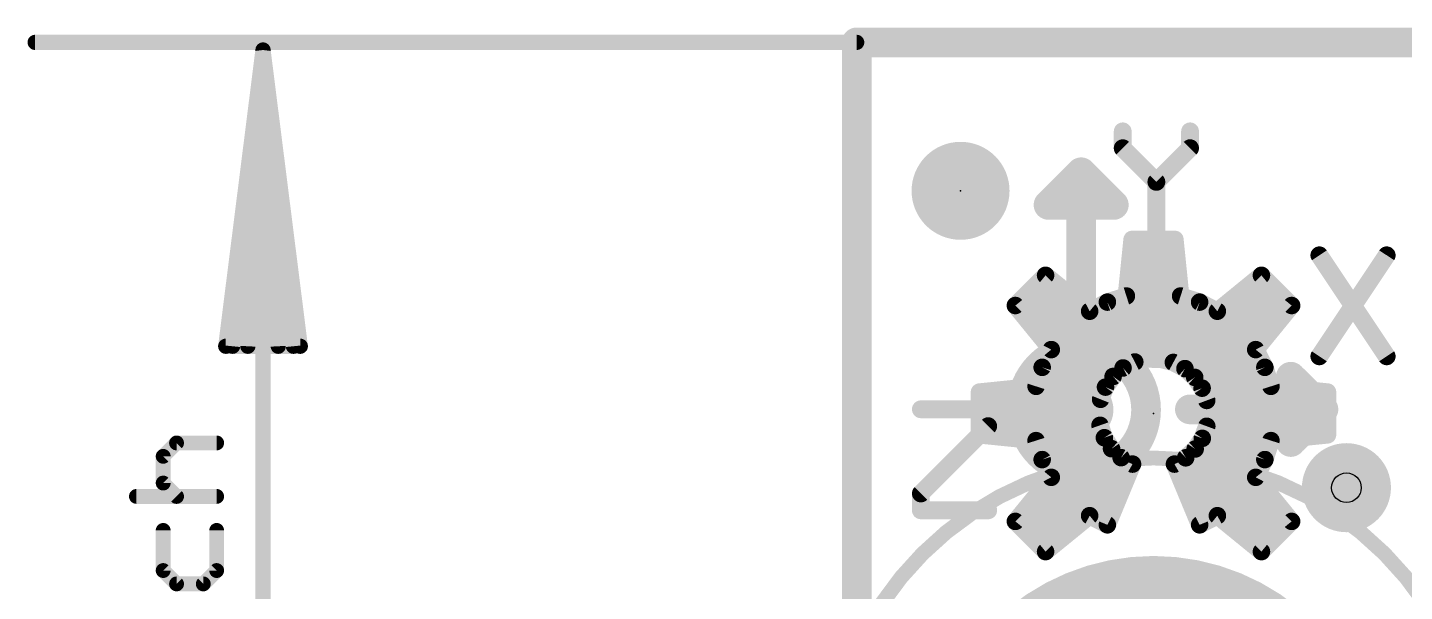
# Model space of a CAD drawing. Extents: x -41 to 66, y -20 to 13.
# Drawn here: x -7.1 to 4.69, y 8 to 12.83 of the extents above; entities that cross this region are included whole.
import ezdxf

# ---------------------------------------------------------------- set-up
doc = ezdxf.new("R2010")
doc.units = 0
for name, color, linetype in [('1', 12, 'CONTINUOUS'), ('16', 132, 'CONTINUOUS'), ('18', 110, 'CONTINUOUS'), ('20', 53, 'CONTINUOUS'), ('21', 41, 'CONTINUOUS'), ('22', 40, 'CONTINUOUS'), ('23', 53, 'CONTINUOUS'), ('24', 53, 'CONTINUOUS'), ('29', 253, 'CONTINUOUS'), ('30', 253, 'CONTINUOUS'), ('39', 12, 'CONTINUOUS'), ('41', 12, 'CONTINUOUS'), ('42', 132, 'CONTINUOUS'), ('44', 253, 'CONTINUOUS'), ('47', 253, 'CONTINUOUS')]:
    doc.layers.add(name, color=color, linetype=linetype)

# ---------------------------------------------------------------- blocks, each defined once
blk = doc.blocks.new('PIE')
at = {"const_width": 0.5}
blk.add_lwpolyline([(0, -0.25, 1), (0, 0.25, 1), (0, -0.25)], format="xyb", dxfattribs=at)
blk = doc.blocks.new('ROUNDV')
at = {"const_width": 0.5}
blk.add_lwpolyline([(0, -0.25, 1), (0, 0.25, 1), (0, -0.25)], format="xyb", dxfattribs=at)

msp = doc.modelspace()

# ---------------------------------------------------------------- linework, layer by layer
at = {"layer": '1', "const_width": 0.254}
for points in [[(0, 0), (0, 12.7)], [(0, 12.7), (22.86, 12.7)]]:
    msp.add_lwpolyline(points, dxfattribs=at)
at = {"layer": '1', "const_width": 0.127}
for points in [[(0.0635, 12.7, 1), (-0.0635, 12.7)], [(0, 12.7635, 1), (0, 12.6365)]]:
    msp.add_lwpolyline(points, format="xyb", dxfattribs=at)
at = {"layer": '16', "const_width": 0.254}
for points in [[(0, 0), (0, 12.7)], [(0, 12.7), (22.86, 12.7)]]:
    msp.add_lwpolyline(points, dxfattribs=at)
at = {"layer": '16', "const_width": 0.127}
for points in [[(0.0635, 12.7, 1), (-0.0635, 12.7)], [(0, 12.7635, 1), (0, 12.6365)]]:
    msp.add_lwpolyline(points, format="xyb", dxfattribs=at)
at = {"layer": '20', "const_width": 0.2032}
for points in [[(0, 0), (0, 12.7)], [(0, 12.7), (22.86, 12.7)]]:
    msp.add_lwpolyline(points, dxfattribs=at)
at = {"layer": '20', "const_width": 0.1016}
for points in [[(0.0508, 12.7, 1), (-0.0508, 12.7)], [(0, 12.7508, 1), (0, 12.6492)]]:
    msp.add_lwpolyline(points, format="xyb", dxfattribs=at)
at = {"layer": '21'}
for points, const_width in [([(2.2765, 11.9387), (2.2765, 11.7947)], 0.1524), ([(2.8527, 11.7947), (2.8527, 11.9387)], 0.1524), ([(2.2765, 11.7947), (2.5646, 11.5066)], 0.1524), ([(2.5646, 11.5066), (2.8527, 11.7947)], 0.1524), ([(1.9209, 11.5888), (1.6669, 11.3347)], 0.254), ([(1.9209, 11.5888), (1.9209, 10.4458)], 0.254), ([(1.9209, 11.5888), (2.1749, 11.3347)], 0.254), ([(2.5646, 11.5066), (2.5646, 11.0744)], 0.1524), ([(1.6415, 11.3094), (2.2003, 11.3094)], 0.254), ([(3.9592, 10.8783), (4.5354, 10.014)], 0.1524), ([(4.5354, 10.8783), (3.9592, 10.014)], 0.1524), ([(3.7147, 9.8393), (3.7147, 9.2805)], 0.254), ([(3.9942, 9.5599), (3.7402, 9.8139)], 0.254), ([(3.9942, 9.5599), (2.8512, 9.5599)], 0.254), ([(3.9942, 9.5599), (3.7402, 9.3059)], 0.254), ([(0.5493, 9.5607), (1.1255, 9.5607)], 0.1524), ([(1.1255, 9.5607), (1.1255, 9.4166)], 0.1524), ([(1.1255, 9.4166), (0.5493, 8.8404)], 0.1524), ([(0.5493, 8.8404), (0.5493, 8.6963)], 0.1524), ([(0.5493, 8.6963), (1.1255, 8.6963)], 0.1524)]:
    msp.add_lwpolyline(points, dxfattribs=dict(at, const_width=const_width))
for points, const_width in [([(2.3146, 11.9387, 1), (2.2384, 11.9387)], 0.0762), ([(2.8908, 11.9387, 1), (2.8146, 11.9387)], 0.0762), ([(2.3034, 11.8216, 1), (2.2495, 11.7677)], 0.0762), ([(2.2384, 11.7947, 1), (2.3146, 11.7947)], 0.0762), ([(2.8146, 11.7947, 1), (2.8908, 11.7947)], 0.0762), ([(2.8796, 11.7677, 1), (2.8258, 11.8216)], 0.0762), ([(1.9844, 11.5888, 1), (1.8574, 11.5888)], 0.127), ([(1.9658, 11.6337, 1), (1.876, 11.5438)], 0.127), ([(1.9658, 11.5438, 1), (1.876, 11.6337)], 0.127), ([(2.5376, 11.5335, 1), (2.5915, 11.4796)], 0.0762), ([(2.6027, 11.5066, 1), (2.5265, 11.5066)], 0.0762), ([(2.5376, 11.4796, 1), (2.5915, 11.5335)], 0.0762), ([(1.6415, 11.3728, 1), (1.6415, 11.2459)], 0.127), ([(1.622, 11.3797, 1), (1.7118, 11.2898)], 0.127), ([(2.13, 11.2898, 1), (2.2198, 11.3797)], 0.127), ([(2.2003, 11.2459, 1), (2.2003, 11.3728)], 0.127), ([(2.5265, 11.0744, 1), (2.6027, 11.0744)], 0.0762), ([(3.9909, 10.8994, 1), (3.9275, 10.8572)], 0.0762), ([(4.5672, 10.8572, 1), (4.5037, 10.8994)], 0.0762), ([(1.8574, 10.4458, 1), (1.9844, 10.4458)], 0.127), ([(1.9431, 9.0234, 1), (1.9431, 10.0902, 1), (1.9431, 9.0234)], 0.254), ([(3.9275, 10.0351, 1), (3.9909, 9.9928)], 0.0762), ([(4.5037, 9.9928, 1), (4.5672, 10.0351)], 0.0762), ([(3.7782, 9.8393, 1), (3.6513, 9.8393)], 0.127), ([(3.7851, 9.8588, 1), (3.6952, 9.769)], 0.127), ([(1.9431, 9.4298, 1), (1.9431, 9.6837, 1), (1.9431, 9.4298)], 0.254), ([(2.8512, 9.6234, 1), (2.8512, 9.4964)], 0.127), ([(4.0391, 9.515, 1), (3.9492, 9.6048)], 0.127), ([(3.9492, 9.515, 1), (4.0391, 9.6048)], 0.127), ([(3.9942, 9.4964, 1), (3.9942, 9.6234)], 0.127), ([(0.5493, 9.5988, 1), (0.5493, 9.5226)], 0.0762), ([(1.1636, 9.5607, 1), (1.0874, 9.5607)], 0.0762), ([(1.1255, 9.5226, 1), (1.1255, 9.5988)], 0.0762), ([(1.0874, 9.4166, 1), (1.1636, 9.4166)], 0.0762), ([(1.1524, 9.3897, 1), (1.0986, 9.4435)], 0.0762), ([(3.6513, 9.2805, 1), (3.7782, 9.2805)], 0.127), ([(3.6952, 9.3508, 1), (3.7851, 9.261)], 0.127), ([(0.5223, 8.8673, 1), (0.5762, 8.8134)], 0.0762), ([(0.5874, 8.8404, 1), (0.5112, 8.8404)], 0.0762), ([(0.5493, 8.7344, 1), (0.5493, 8.6582)], 0.0762), ([(0.5112, 8.6963, 1), (0.5874, 8.6963)], 0.0762), ([(1.1255, 8.6582, 1), (1.1255, 8.7344)], 0.0762)]:
    msp.add_lwpolyline(points, format="xyb", dxfattribs=dict(at, const_width=const_width))
at = {"layer": '22', "const_width": 0.15}
for points in [[(2.308, 10.5299), (2.3572, 11.0138)], [(2.3572, 11.0138), (2.7228, 11.0138)], [(2.7228, 11.0138), (2.772, 10.5299)], [(2.3507, 10.95), (2.7293, 10.95)], [(2.3355, 10.8), (2.7445, 10.8)], [(1.358, 10.4485), (1.6165, 10.707)], [(1.5595, 10.65), (1.6864, 10.65)], [(1.6165, 10.707), (1.9935, 10.3996)], [(2.3202, 10.65), (2.7598, 10.65)], [(3.0865, 10.3996), (3.4635, 10.707)], [(3.3936, 10.65), (3.5205, 10.65)], [(3.4635, 10.707), (3.722, 10.4485)], [(2.1453, 10.4778), (2.308, 10.5299)], [(2.772, 10.5299), (2.9347, 10.4778)], [(1.6654, 10.0715), (1.358, 10.4485)], [(1.4095, 10.5), (1.8704, 10.5)], [(1.9935, 10.3996), (2.1453, 10.4778)], [(2.2146, 10.5), (2.8654, 10.5)], [(2.9347, 10.4778), (3.0865, 10.3996)], [(3.2096, 10.5), (3.6705, 10.5)], [(3.722, 10.4485), (3.4146, 10.0715)], [(1.4383, 10.35), (3.6417, 10.35)], [(1.5606, 10.2), (3.5194, 10.2)], [(1.5872, 9.9197), (1.6654, 10.0715)], [(3.4146, 10.0715), (3.4928, 9.9197)], [(1.6543, 10.05), (3.4257, 10.05)], [(2.3798, 9.9654), (2.2797, 9.9146)], [(2.489, 9.9908), (2.3798, 9.9654)], [(2.6012, 9.9896), (2.489, 9.9908)], [(2.7099, 9.9618), (2.6012, 9.9896)], [(2.8089, 9.9089), (2.7099, 9.9618)], [(1.5351, 9.757), (1.5872, 9.9197)], [(1.5809, 9.9), (2.2626, 9.9)], [(2.1945, 9.8416), (2.1292, 9.7504)], [(2.2797, 9.9146), (2.1945, 9.8416)], [(2.8924, 9.834), (2.8089, 9.9089)], [(2.8188, 9.9), (3.4991, 9.9)], [(2.9558, 9.7414), (2.8924, 9.834)], [(3.4928, 9.9197), (3.5449, 9.757)], [(1.0512, 9.7078), (1.5351, 9.757)], [(1.0512, 9.3422), (1.0512, 9.7078)], [(1.4663, 9.75), (2.129, 9.75)], [(2.1292, 9.7504), (2.0873, 9.6463)], [(2.9499, 9.75), (3.6137, 9.75)], [(2.9953, 9.6364), (2.9558, 9.7414)], [(3.5449, 9.757), (4.0288, 9.7078)], [(4.0288, 9.7078), (4.0288, 9.3422)], [(1.0512, 9.6), (2.0807, 9.6)], [(2.0873, 9.6463), (2.0715, 9.5352)], [(3.0088, 9.525), (2.9953, 9.6364)], [(2.9997, 9.6), (4.0288, 9.6)], [(2.0715, 9.5352), (2.0825, 9.4235)], [(2.9959, 9.4156), (3.0088, 9.525)], [(1.0512, 9.45), (2.0798, 9.45)], [(2.0825, 9.4235), (2.1197, 9.3177)], [(2.9577, 9.3122), (2.9959, 9.4156)], [(2.9999, 9.45), (4.0288, 9.45)], [(1.5351, 9.293), (1.0512, 9.3422)], [(1.4663, 9.3), (2.1312, 9.3)], [(1.5872, 9.1303), (1.5351, 9.293)], [(2.1197, 9.3177), (2.181, 9.2237)], [(2.8965, 9.2205), (2.9577, 9.3122)], [(2.9496, 9.3), (3.6138, 9.3)], [(3.5449, 9.293), (3.4928, 9.1303)], [(4.0288, 9.3422), (3.5449, 9.293)], [(1.5809, 9.15), (2.2596, 9.15)], [(1.6654, 8.9785), (1.5872, 9.1303)], [(2.181, 9.2237), (2.2628, 9.147)], [(2.2628, 9.147), (2.3606, 9.0919)], [(2.7194, 9.0919), (2.8156, 9.1457)], [(2.8156, 9.1457), (2.8965, 9.2205)], [(2.8202, 9.15), (3.4991, 9.15)], [(3.4928, 9.1303), (3.4146, 8.9785)], [(1.6543, 9), (2.3225, 9)], [(2.3606, 9.0919), (2.1453, 8.5722)], [(2.9347, 8.5722), (2.7194, 9.0919)], [(2.7575, 9), (3.4257, 9)], [(1.358, 8.6015), (1.6654, 8.9785)], [(3.4146, 8.9785), (3.722, 8.6015)], [(1.5606, 8.85), (2.2604, 8.85)], [(2.8196, 8.85), (3.5194, 8.85)], [(1.4383, 8.7), (2.1982, 8.7)], [(1.9935, 8.6504), (1.6165, 8.343)], [(2.1453, 8.5722), (1.9935, 8.6504)], [(2.8818, 8.7), (3.6417, 8.7)], [(3.0865, 8.6504), (2.9347, 8.5722)], [(3.4635, 8.343), (3.0865, 8.6504)], [(1.6165, 8.343), (1.358, 8.6015)], [(1.4095, 8.55), (1.8704, 8.55)], [(3.2096, 8.55), (3.6705, 8.55)], [(3.722, 8.6015), (3.4635, 8.343)], [(1.5595, 8.4), (1.6864, 8.4)], [(3.3936, 8.4), (3.5205, 8.4)]]:
    msp.add_lwpolyline(points, dxfattribs=at)
at = {"layer": '22', "const_width": 0.075}
for points in [[(2.3572, 11.0513, 1), (2.3572, 10.9763)], [(2.3945, 11.01, 1), (2.3199, 11.0176)], [(2.7601, 11.0176, 1), (2.6855, 11.01)], [(2.7228, 10.9763, 1), (2.7228, 11.0513)], [(2.3507, 10.9875, 1), (2.3507, 10.9125)], [(2.7293, 10.9125, 1), (2.7293, 10.9875)], [(2.3355, 10.8375, 1), (2.3355, 10.7625)], [(2.7445, 10.7625, 1), (2.7445, 10.8375)], [(1.5595, 10.6875, 1), (1.5595, 10.6125)], [(1.6402, 10.7361, 1), (1.5928, 10.6779)], [(1.643, 10.6805, 1), (1.59, 10.7335)], [(1.6864, 10.6125, 1), (1.6864, 10.6875)], [(2.3202, 10.6875, 1), (2.3202, 10.6125)], [(2.7598, 10.6125, 1), (2.7598, 10.6875)], [(3.3936, 10.6875, 1), (3.3936, 10.6125)], [(3.49, 10.7335, 1), (3.437, 10.6805)], [(3.4872, 10.6779, 1), (3.4398, 10.7361)], [(3.5205, 10.6125, 1), (3.5205, 10.6875)], [(2.3194, 10.4942, 1), (2.2966, 10.5656)], [(2.7834, 10.5656, 1), (2.7606, 10.4942)], [(1.3871, 10.4722, 1), (1.3289, 10.4248)], [(1.3315, 10.475, 1), (1.3845, 10.422)], [(1.4095, 10.5375, 1), (1.4095, 10.4625)], [(1.8704, 10.4625, 1), (1.8704, 10.5375)], [(2.1339, 10.5135, 1), (2.1568, 10.4421)], [(2.1625, 10.4445, 1), (2.1282, 10.5112)], [(2.2146, 10.5375, 1), (2.2146, 10.4625)], [(2.2707, 10.5337, 1), (2.3453, 10.5261)], [(2.7347, 10.5261, 1), (2.8093, 10.5337)], [(2.8654, 10.4625, 1), (2.8654, 10.5375)], [(2.9518, 10.5112, 1), (2.9175, 10.4445)], [(2.9232, 10.4421, 1), (2.9461, 10.5135)], [(3.2096, 10.5375, 1), (3.2096, 10.4625)], [(3.6705, 10.4625, 1), (3.6705, 10.5375)], [(3.7511, 10.4248, 1), (3.6929, 10.4722)], [(3.6955, 10.422, 1), (3.7485, 10.475)], [(1.4383, 10.3875, 1), (1.4383, 10.3125)], [(1.9763, 10.4329, 1), (2.0107, 10.3663)], [(1.9698, 10.3705, 1), (2.0172, 10.4287)], [(3.0628, 10.4287, 1), (3.1102, 10.3705)], [(3.0693, 10.3663, 1), (3.1037, 10.4329)], [(3.6417, 10.3125, 1), (3.6417, 10.3875)], [(1.5606, 10.2375, 1), (1.5606, 10.1625)], [(3.5194, 10.1625, 1), (3.5194, 10.2375)], [(1.6987, 10.0543, 1), (1.6321, 10.0887)], [(3.4479, 10.0887, 1), (3.3813, 10.0543)], [(1.6543, 10.0875, 1), (1.6543, 10.0125)], [(1.6363, 10.0478, 1), (1.6945, 10.0952)], [(2.3712, 10.0019, 1), (2.3883, 9.9288)], [(2.3967, 9.9319, 1), (2.3628, 9.9988)], [(2.4894, 10.0283, 1), (2.4886, 9.9533)], [(2.4975, 9.9543, 1), (2.4805, 10.0274)], [(2.6105, 10.0259, 1), (2.5919, 9.9533)], [(2.6008, 9.9521, 1), (2.6016, 10.0271)], [(2.7276, 9.9948, 1), (2.6922, 9.9287)], [(2.7006, 9.9254, 1), (2.7192, 9.9981)], [(3.3855, 10.0952, 1), (3.4437, 10.0478)], [(3.4257, 10.0125, 1), (3.4257, 10.0875)], [(1.5809, 9.9375, 1), (1.5809, 9.8625)], [(1.5538, 9.9368, 1), (1.6205, 9.9025)], [(1.6229, 9.9082, 1), (1.5515, 9.9311)], [(2.1701, 9.87, 1), (2.2189, 9.8131)], [(2.225, 9.8197, 1), (2.164, 9.8634)], [(2.2627, 9.9481, 1), (2.2966, 9.8812)], [(2.3041, 9.8862, 1), (2.2553, 9.9431)], [(2.2626, 9.8625, 1), (2.2626, 9.9375)], [(2.8339, 9.9368, 1), (2.7839, 9.881)], [(2.8188, 9.9375, 1), (2.8188, 9.8625)], [(2.7912, 9.8758, 1), (2.8266, 9.942)], [(2.9234, 9.8552, 1), (2.8615, 9.8128)], [(2.8674, 9.8061, 1), (2.9175, 9.8619)], [(3.5285, 9.9311, 1), (3.4571, 9.9082)], [(3.4595, 9.9025, 1), (3.5262, 9.9368)], [(3.4991, 9.8625, 1), (3.4991, 9.9375)], [(1.0887, 9.7078, 1), (1.0137, 9.7078)], [(1.0474, 9.7451, 1), (1.055, 9.6705)], [(1.4663, 9.7875, 1), (1.4663, 9.7125)], [(1.4994, 9.7684, 1), (1.5708, 9.7456)], [(1.5389, 9.7197, 1), (1.5313, 9.7943)], [(2.0987, 9.7722, 1), (2.1596, 9.7285)], [(2.1639, 9.7364, 1), (2.0944, 9.7644)], [(2.129, 9.7125, 1), (2.129, 9.7875)], [(2.9499, 9.7875, 1), (2.9499, 9.7125)], [(2.9909, 9.7546, 1), (2.9207, 9.7282)], [(2.9249, 9.7202, 1), (2.9868, 9.7626)], [(3.5487, 9.7943, 1), (3.5411, 9.7197)], [(3.5092, 9.7456, 1), (3.5806, 9.7684)], [(3.6137, 9.7125, 1), (3.6137, 9.7875)], [(4.0663, 9.7078, 1), (3.9913, 9.7078)], [(4.025, 9.6705, 1), (4.0326, 9.7451)], [(1.0512, 9.6375, 1), (1.0512, 9.5625)], [(2.0525, 9.6602, 1), (2.1221, 9.6323)], [(2.1245, 9.641, 1), (2.0502, 9.6516)], [(2.0807, 9.5625, 1), (2.0807, 9.6375)], [(3.0326, 9.6409, 1), (2.9581, 9.6319)], [(2.9603, 9.6232, 1), (3.0304, 9.6496)], [(2.9997, 9.6375, 1), (2.9997, 9.5625)], [(4.0288, 9.5625, 1), (4.0288, 9.6375)], [(2.1088, 9.5388, 1), (2.0341, 9.5315)], [(2.0343, 9.5405, 1), (2.1086, 9.5299)], [(3.046, 9.5206, 1), (2.9716, 9.5294)], [(2.9716, 9.5205, 1), (3.046, 9.5295)], [(1.0512, 9.4875, 1), (1.0512, 9.4125)], [(2.1178, 9.436, 1), (2.0471, 9.4111)], [(2.0451, 9.4198, 1), (2.1198, 9.4272)], [(2.0798, 9.4125, 1), (2.0798, 9.4875)], [(2.9586, 9.42, 1), (3.0331, 9.4112)], [(3.031, 9.4026, 1), (2.9607, 9.4285)], [(2.9999, 9.4875, 1), (2.9999, 9.4125)], [(4.0288, 9.4125, 1), (4.0288, 9.4875)], [(1.055, 9.3795, 1), (1.0474, 9.3049)], [(1.0137, 9.3422, 1), (1.0887, 9.3422)], [(1.4663, 9.3375, 1), (1.4663, 9.2625)], [(1.5708, 9.3044, 1), (1.4994, 9.2816)], [(1.5313, 9.2557, 1), (1.5389, 9.3303)], [(2.1511, 9.3381, 1), (2.0882, 9.2972)], [(2.0843, 9.3052, 1), (2.155, 9.3301)], [(2.1312, 9.2625, 1), (2.1312, 9.3375)], [(2.9496, 9.3375, 1), (2.9496, 9.2625)], [(2.9225, 9.3251, 1), (2.9929, 9.2992)], [(2.9889, 9.2913, 1), (2.9265, 9.333)], [(3.5411, 9.3303, 1), (3.5487, 9.2557)], [(3.5806, 9.2816, 1), (3.5092, 9.3044)], [(3.6138, 9.2625, 1), (3.6138, 9.3375)], [(3.9913, 9.3422, 1), (4.0663, 9.3422)], [(4.0326, 9.3049, 1), (4.025, 9.3795)], [(1.5809, 9.1875, 1), (1.5809, 9.1125)], [(1.6205, 9.1475, 1), (1.5538, 9.1132)], [(2.2066, 9.251, 1), (2.1553, 9.1963)], [(2.1495, 9.2032, 1), (2.2124, 9.2442)], [(2.2812, 9.1796, 1), (2.2444, 9.1143)], [(2.2372, 9.1196, 1), (2.2885, 9.1743)], [(2.2596, 9.1125, 1), (2.2596, 9.1875)], [(2.7901, 9.1733, 1), (2.841, 9.1182)], [(2.8202, 9.1875, 1), (2.8202, 9.1125)], [(2.8339, 9.113, 1), (2.7972, 9.1785)], [(2.8653, 9.2414, 1), (2.9277, 9.1997)], [(2.9219, 9.193, 1), (2.871, 9.2481)], [(3.5262, 9.1132, 1), (3.4595, 9.1475)], [(3.4991, 9.1125, 1), (3.4991, 9.1875)], [(1.5515, 9.1189, 1), (1.6229, 9.1418)], [(1.6543, 9.0375, 1), (1.6543, 8.9625)], [(2.3225, 8.9625, 1), (2.3225, 9.0375)], [(2.3952, 9.0775, 1), (2.326, 9.1063)], [(2.3422, 9.0592, 1), (2.379, 9.1246)], [(2.754, 9.1063, 1), (2.6848, 9.0775)], [(2.7011, 9.1246, 1), (2.7377, 9.0592)], [(2.7575, 9.0375, 1), (2.7575, 8.9625)], [(3.4257, 8.9625, 1), (3.4257, 9.0375)], [(3.4571, 9.1418, 1), (3.5285, 9.1189)], [(1.6321, 8.9613, 1), (1.6987, 8.9957)], [(1.6945, 8.9548, 1), (1.6363, 9.0022)], [(3.4437, 9.0022, 1), (3.3855, 8.9548)], [(3.3813, 8.9957, 1), (3.4479, 8.9613)], [(1.5606, 8.8875, 1), (1.5606, 8.8125)], [(2.2604, 8.8125, 1), (2.2604, 8.8875)], [(2.8196, 8.8875, 1), (2.8196, 8.8125)], [(3.5194, 8.8125, 1), (3.5194, 8.8875)], [(1.4383, 8.7375, 1), (1.4383, 8.6625)], [(2.0107, 8.6837, 1), (1.9763, 8.6171)], [(2.0172, 8.6213, 1), (1.9698, 8.6795)], [(2.1982, 8.6625, 1), (2.1982, 8.7375)], [(2.8818, 8.7375, 1), (2.8818, 8.6625)], [(3.1102, 8.6795, 1), (3.0628, 8.6213)], [(3.1037, 8.6171, 1), (3.0693, 8.6837)], [(3.6417, 8.6625, 1), (3.6417, 8.7375)], [(1.3845, 8.628, 1), (1.3315, 8.575)], [(1.3289, 8.6252, 1), (1.3871, 8.5778)], [(1.4095, 8.5875, 1), (1.4095, 8.5125)], [(1.8704, 8.5125, 1), (1.8704, 8.5875)], [(2.1107, 8.5866, 1), (2.1799, 8.5578)], [(2.1281, 8.5389, 1), (2.1625, 8.6055)], [(2.9175, 8.6055, 1), (2.9519, 8.5389)], [(2.9001, 8.5578, 1), (2.9693, 8.5866)], [(3.2096, 8.5875, 1), (3.2096, 8.5125)], [(3.6705, 8.5125, 1), (3.6705, 8.5875)], [(3.6929, 8.5778, 1), (3.7511, 8.6252)], [(3.7485, 8.575, 1), (3.6955, 8.628)], [(1.5595, 8.4375, 1), (1.5595, 8.3625)], [(1.5928, 8.3721, 1), (1.6402, 8.3139)], [(1.59, 8.3165, 1), (1.643, 8.3695)], [(1.6864, 8.3625, 1), (1.6864, 8.4375)], [(3.3936, 8.4375, 1), (3.3936, 8.3625)], [(3.437, 8.3695, 1), (3.49, 8.3165)], [(3.4398, 8.3139, 1), (3.4872, 8.3721)], [(3.5205, 8.3625, 1), (3.5205, 8.4375)]]:
    msp.add_lwpolyline(points, format="xyb", dxfattribs=at)
at = {"layer": '23'}
msp.add_point((0.889, 11.43), dxfattribs=at)
at = {"layer": '24'}
msp.add_point((2.54, 9.525), dxfattribs=at)
at = {"layer": '29', "const_width": 1.7526}
msp.add_lwpolyline([(2.54, 5.4737, 1), (2.54, 7.2263, 1), (2.54, 5.4737)], format="xyb", dxfattribs=at)
at = {"layer": '30', "const_width": 1.7526}
msp.add_lwpolyline([(2.54, 5.4737, 1), (2.54, 7.2263, 1), (2.54, 5.4737)], format="xyb", dxfattribs=at)
at = {"layer": '39', "const_width": 0.127}
msp.add_lwpolyline([(2.54, 3.556, 1), (2.54, 9.144, 1), (2.54, 3.556)], format="xyb", dxfattribs=at)
at = {"layer": '41'}
for points, const_width in [([(2.54, 8.2042, 1), (2.54, 4.4958)], 0.2032), ([(2.54, 4.4958, 1), (2.54, 8.2042)], 0.2032), ([(2.54, 8.255, 1), (2.54, 8.1534)], 0.1016), ([(2.54, 8.1534, 1), (2.54, 8.255)], 0.1016)]:
    msp.add_lwpolyline(points, format="xyb", dxfattribs=dict(at, const_width=const_width))
at = {"layer": '42'}
for points, const_width in [([(2.54, 8.2042, 1), (2.54, 4.4958)], 0.2032), ([(2.54, 4.4958, 1), (2.54, 8.2042)], 0.2032), ([(2.54, 8.255, 1), (2.54, 8.1534)], 0.1016), ([(2.54, 8.1534, 1), (2.54, 8.255)], 0.1016)]:
    msp.add_lwpolyline(points, format="xyb", dxfattribs=dict(at, const_width=const_width))
at = {"layer": '44'}
msp.add_circle((4.191, 8.89), 0.127, dxfattribs=at)
at = {"layer": '47'}
for points, const_width in [([(0, 12.7), (-7.03, 12.7)], 0.13), ([(-5.08, 12.635), (-5.3992, 10.1)], 0.13), ([(-5.08, 12.635), (-5.34, 10.1)], 0.13), ([(-5.08, 12.635), (-5.21, 10.1)], 0.13), ([(-5.08, 0.065), (-5.08, 12.635)], 0.13), ([(-4.7608, 10.1), (-5.08, 12.635)], 0.13), ([(-4.95, 10.1), (-5.08, 12.635)], 0.13), ([(-4.82, 10.1), (-5.08, 12.635)], 0.13), ([(-5.3992, 10.1), (-4.7608, 10.1)], 0.13), ([(-5.9343, 9.1583), (-5.8199, 9.2727)], 0.127), ([(-5.8199, 9.2727), (-5.4767, 9.2727)], 0.127), ([(-5.9343, 8.9295), (-5.9343, 9.1583)], 0.127), ([(-5.8199, 8.8151), (-5.9343, 8.9295)], 0.127), ([(-6.1631, 8.8151), (-5.4767, 8.8151)], 0.127), ([(-5.9343, 8.5243), (-5.9343, 8.1811)], 0.127), ([(-5.4767, 8.1811), (-5.4767, 8.5243)], 0.127), ([(-5.9343, 8.1811), (-5.8199, 8.0667)], 0.127), ([(-5.8199, 8.0667), (-5.5911, 8.0667)], 0.127), ([(-5.5911, 8.0667), (-5.4767, 8.1811)], 0.127)]:
    msp.add_lwpolyline(points, dxfattribs=dict(at, const_width=const_width))
for points, const_width in [([(-7.03, 12.7325, 1), (-7.03, 12.6675)], 0.065), ([(0, 12.6675, 1), (0, 12.7325)], 0.065), ([(-5.0475, 12.635, 1), (-5.1125, 12.635)], 0.065), ([(-5.0478, 12.6391, 1), (-5.1122, 12.6309)], 0.065), ([(-5.0475, 12.6333, 1), (-5.1125, 12.6367)], 0.065), ([(-5.0475, 12.6367, 1), (-5.1125, 12.6333)], 0.065), ([(-5.0477, 12.6383, 1), (-5.1123, 12.6317)], 0.065), ([(-5.0477, 12.6317, 1), (-5.1123, 12.6383)], 0.065), ([(-5.0478, 12.6309, 1), (-5.1122, 12.6391)], 0.065), ([(-5.4315, 10.1041, 1), (-5.367, 10.0959)], 0.065), ([(-5.3992, 10.1325, 1), (-5.3992, 10.0675)], 0.065), ([(-5.3723, 10.1033, 1), (-5.3077, 10.0967)], 0.065), ([(-5.2425, 10.1017, 1), (-5.1775, 10.0983)], 0.065), ([(-4.9825, 10.0983, 1), (-4.9175, 10.1017)], 0.065), ([(-4.8523, 10.0967, 1), (-4.7877, 10.1033)], 0.065), ([(-4.793, 10.0959, 1), (-4.7285, 10.1041)], 0.065), ([(-4.7608, 10.0675, 1), (-4.7608, 10.1325)], 0.065), ([(-5.8199, 9.3045, 1), (-5.8199, 9.241)], 0.0635), ([(-5.7974, 9.2503, 1), (-5.8423, 9.2952)], 0.0635), ([(-5.4767, 9.241, 1), (-5.4767, 9.3045)], 0.0635), ([(-5.9025, 9.1583, 1), (-5.966, 9.1583)], 0.0635), ([(-5.9567, 9.1808, 1), (-5.9118, 9.1359)], 0.0635), ([(-5.966, 8.9295, 1), (-5.9025, 8.9295)], 0.0635), ([(-5.9118, 8.952, 1), (-5.9567, 8.9071)], 0.0635), ([(-6.1631, 8.8469, 1), (-6.1631, 8.7834)], 0.0635), ([(-5.8423, 8.7927, 1), (-5.7974, 8.8376)], 0.0635), ([(-5.4767, 8.7834, 1), (-5.4767, 8.8469)], 0.0635), ([(-5.9025, 8.5243, 1), (-5.966, 8.5243)], 0.0635), ([(-5.445, 8.5243, 1), (-5.5084, 8.5243)], 0.0635), ([(-5.966, 8.1811, 1), (-5.9025, 8.1811)], 0.0635), ([(-5.9118, 8.2035, 1), (-5.9567, 8.1586)], 0.0635), ([(-5.8199, 8.0984, 1), (-5.8199, 8.0349)], 0.0635), ([(-5.5911, 8.0349, 1), (-5.5911, 8.0984)], 0.0635), ([(-5.5084, 8.1811, 1), (-5.445, 8.1811)], 0.0635), ([(-5.4542, 8.1586, 1), (-5.4992, 8.2035)], 0.0635), ([(-5.8423, 8.0442, 1), (-5.7974, 8.0891)], 0.0635), ([(-5.6135, 8.0891, 1), (-5.5686, 8.0442)], 0.0635)]:
    msp.add_lwpolyline(points, format="xyb", dxfattribs=dict(at, const_width=const_width))

# ---------------------------------------------------------------- block references
at = {"layer": '1', "xscale": 0.635, "yscale": 0.635}
msp.add_blockref('PIE', (0.889, 11.43), dxfattribs=at)
at = {"layer": '18', "xscale": 0.762, "yscale": 0.762}
msp.add_blockref('ROUNDV', (4.191, 8.89), dxfattribs=at)
msp.add_blockref('ROUNDV', (4.191, 8.89), dxfattribs=at)
at = {"layer": '29', "xscale": 0.8382, "yscale": 0.8382}
msp.add_blockref('PIE', (0.889, 11.43), dxfattribs=at)

doc.saveas('drawing.dxf')
